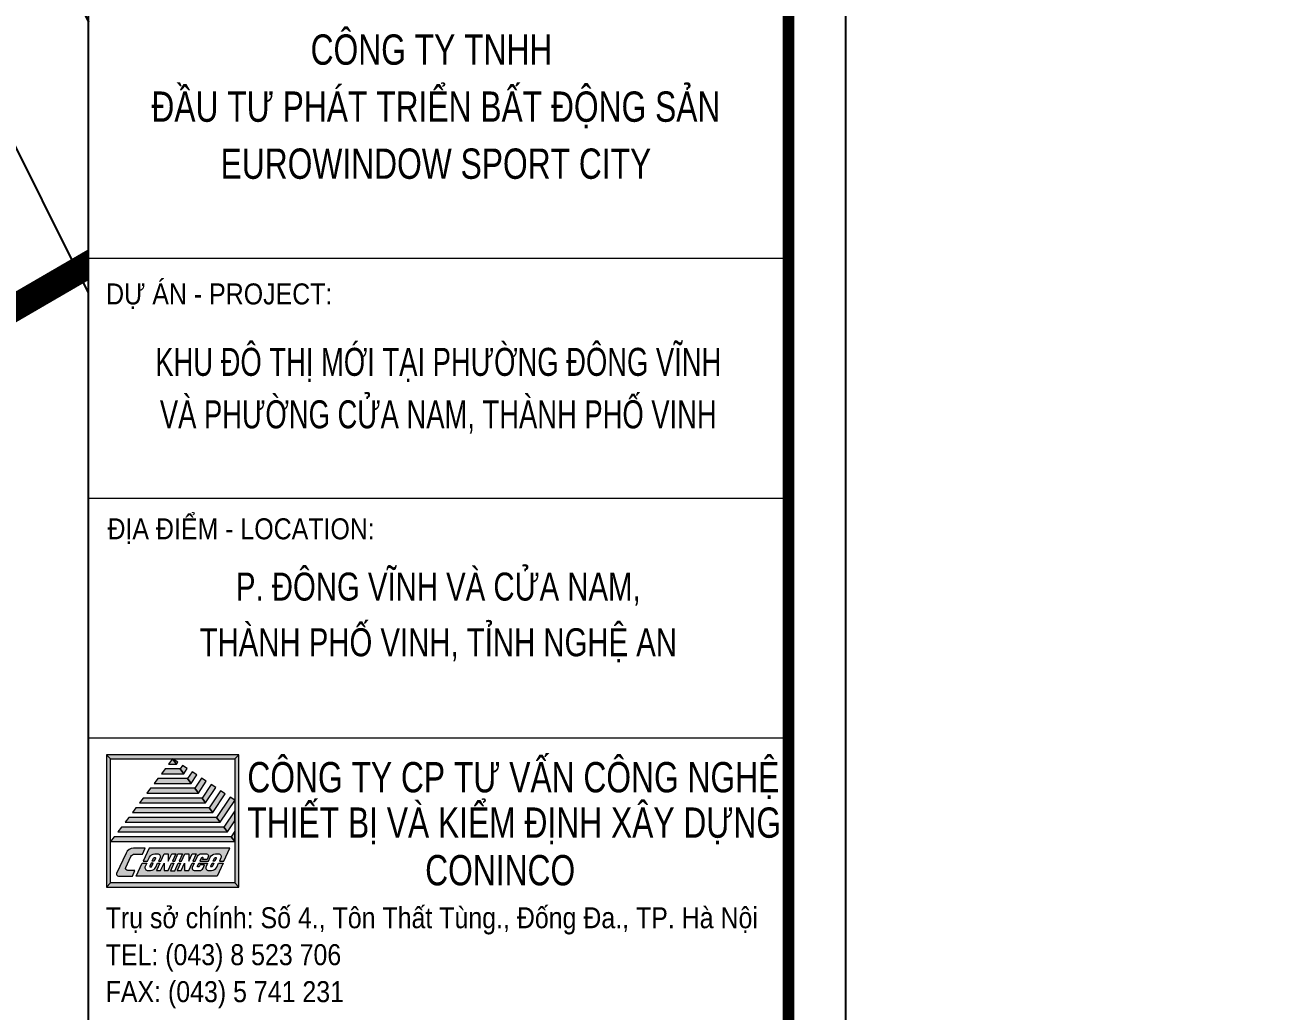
# Model space of a CAD drawing. Header units: millimetres. Extents: x 0 to 571985, y 0 to 2066666.
# Drawn here: x 568717.39 to 568763.61, y 2065728.28 to 2065764.96 of the extents above; entities that cross this region are included whole.
import ezdxf
from ezdxf.enums import TextEntityAlignment as Align
from ezdxf.xclip import XClip

# ---------------------------------------------------------------- set-up
doc = ezdxf.new("R2010")
doc.units = ezdxf.units.MM
for name, pattern in [('ACAD_ISO10W100', [18.5, 12, -3, 0.5, -3]), ('CENTER', [3, 1.5, -0.5, 0.5, -0.5]), ('CENTER2', [1.125, 0.75, -0.125, 0.125, -0.125]), ('HIDDEN', [0.75, 0.5, -0.25])]:
    doc.linetypes.add(name, pattern=pattern)
for name, color, linetype in [('01.AXIS', 160, 'CENTER2'), ('BoThamCo', 94, 'Continuous'), ('datOlienke', 42, 'Continuous'), ('hatchViaHe+LogDg', 129, 'Continuous'), ('LogDg', 7, 'Continuous'), ('LoLK', 6, 'Continuous'), ('QH', 7, 'Continuous'), ('RANHGIOI', 2, 'HIDDEN'), ('TimDg', 222, 'Continuous'), ('ViaHeS', 32, 'Continuous')]:
    doc.layers.add(name, color=color, linetype=linetype)
for name, color, linetype, lineweight in [('A-KY HIEU', 34, 'Continuous', 20), ('A-NET THAY', 125, 'Continuous', 18), ('A-TEXT', 7, 'Continuous', 18), ('boDnv', 54, 'Continuous', 25), ('E- RANH GIOI', 1, 'CENTER', 13)]:
    doc.layers.add(name, color=color, linetype=linetype, lineweight=lineweight)
doc.styles.add('Arial', font='arial.ttf')
doc.styles.add('ARIALB', font='', dxfattribs={"width": 0.75})
doc.styles.add('rms', font='romans.shx', dxfattribs={"width": 0.7, "bigfont": 'vns.shx'})
doc.styles.get('ARIALB').set_extended_font_data('.VnArialH', bold=True)
doc.linetypes.add('ADL', pattern='A,0.125,-0.15,["++",rms,S=0.5,R=0,X=0,Y=-0.2245],-1.35,1.125', length=2.75)

# ---------------------------------------------------------------- blocks, each defined once
blk = doc.blocks.new('moc')
at = {"layer": 'QH', "linetype": 'Continuous'}
h = blk.add_hatch(color=7, dxfattribs=at)
h.paths.add_polyline_path([(0, 0), (0.529, 0, 0.414214), (0, 0.529)])
h.paths.add_polyline_path([(-0.529, 0, 0.414214), (0, -0.529), (0, 0)])
for p, q in [((0, 0.706), (0, -0.706)), ((-0.706, 0), (0.706, 0))]:
    blk.add_line(p, q, dxfattribs=at)
blk.add_circle((0, 0), 0.529, dxfattribs=at)
blk = doc.blocks.new('NEN')
at = {"layer": 'hatchViaHe+LogDg'}
for points in [[(447.552, 125.512), (446.393, 127.321), (453.09, 123.693), (453.576, 116.11), (452.417, 117.919), (451.728, 117.477), (446.863, 125.071)], [(449.042, 115.768), (444.188, 123.346), (445.21, 124.023), (450.076, 116.43)]]:
    blk.add_hatch(color=158, dxfattribs=at).paths.add_polyline_path(points)
at = {"layer": 'boDnv', "color": 10, "linetype": 'ADL', "ltscale": 0.25}
blk.add_lwpolyline([(453.046, -54.034), (455.698, -45.19, 0.001456), (450.312, -34.947), (283.441, -128.06), (289.631, -140.435), (295.361, -142.147), (300.824, -138.974)], format="xyb", close=True, dxfattribs=at)
at = {"layer": 'BoThamCo'}
blk.add_lwpolyline([(460.283, -73.758, 1), (458.578, -70.701), (309.358, -153.965, 0.773158), (310.211, -157.243, 0.127931), (311.064, -157.021)], format="xyb", close=True, dxfattribs=at)
at = {"layer": 'datOlienke'}
blk.add_lwpolyline([(453.888, -54.71), (456.773, -45.088, 0.001636), (450.717, -33.576), (282.119, -127.653), (288.93, -141.269), (295.49, -143.229), (301.319, -139.843)], format="xyb", close=True, dxfattribs=at)
at = {"layer": 'LogDg'}
for points in [[(34.296, -348.766, -0.124666), (14.114, -339.771, 0.262937), (-5.331, -336.771, -0.009345), (-40.959, -349.473), (-145.868, -384.68, 0.405257), (-155.456, -403.235), (-146.557, -432.72), (-158.046, -436.187), (-166.572, -407.936, 0.423227), (-185.704, -398.049), (-272.077, -427.035, 0.40652), (-277.181, -436.964), (-262.947, -483.397), (-271.552, -486.035), (-285.593, -440.232, 0.421949), (-295.787, -434.992), (-422.26, -477.436, 0.346831), (-427.684, -485.726), (-426.662, -497.249, 0.109851), (-417.21, -527.045), (-422.398, -530.058, -0.109851), (-432.639, -497.779), (-433.194, -491.512, 0.484967), (-443.708, -484.634), (-484.199, -498.222, 0.36701), (-492.228, -511.51), (-484.402, -560.012), (-490.326, -560.967), (-497.433, -516.92, 0.457512), (-512.889, -507.388), (-525.337, -511.314, 0.375227), (-533.554, -524.795, 0.049445), (-523.248, -562.118), (-518.404, -576.577), (-525.515, -578.96), (-530.307, -564.659, -0.044276), (-540.221, -530.036, 0.448349), (-555.614, -520.863), (-568.853, -525.038), (-576.072, -502.149), (-552.391, -494.681, 0.333336), (-544.003, -482.976), (-545.865, -397.305, 0.120559), (-569.998, -307.198), (-621.979, -219.712, 0.334943), (-635.359, -214.239), (-686.931, -227.855), (-689.803, -216.977), (-647.957, -205.93, 0.498191), (-640.704, -188.198), (-654.378, -165.183, -0.144979), (-668.853, -108.061), (-659.845, 118.23, 0.428088), (-671.924, 130.707), (-689.222, 130.58), (-689.305, 141.83), (-670.344, 141.969, 0.400474), (-658.442, 153.492), (-657.828, 168.904), (-656.06, 189.374), (-648.588, 188.728), (-650.341, 168.432), (-650.889, 154.678, 0.425345), (-638.921, 142.201), (-621.613, 142.328, 0.402651), (-609.707, 153.94), (-609.387, 163.859, -0.019867), (-608.227, 179.942), (-606.8, 192.652), (-600.838, 191.983), (-602.264, 179.273, 0.019867), (-603.39, 163.665), (-603.676, 154.802, 0.425871), (-591.594, 142.415), (-548.362, 142.733), (-548.28, 131.483), (-592.887, 131.155, 0.401789), (-604.791, 119.578), (-607.754, 35.571, -0.005984), (-607.983, 30.718, 0.462462), (-599.177, 22.287), (-555.377, 26.801), (-554.762, 20.832), (-603.242, 15.836, 0.355613), (-610.381, 8.689), (-613.794, -24.838, 0.475348), (-605.015, -33.606), (-508.268, -23.636, 0.016072), (-476.806, -19.368, 0.37392), (-470.138, -11.259), (-470.705, 9.348), (-464.707, 9.513), (-464.235, -7.648, 0.461916), (-454.747, -15.288), (-421.581, -8.993, 0.020567), (-382.015, 0.216), (-299.764, 22.963, 0.415004), (-292.798, 35.293), (-296.969, 50.218), (-285.412, 53.448), (-281.218, 38.439, 0.413423), (-268.921, 31.492), (-169.968, 58.858, 0.427702), (-164.496, 69.052), (-169.623, 84.754), (-163.92, 86.616), (-158.479, 69.956, 0.400853), (-148.742, 64.729), (-123.897, 71.6, 0.437327), (-113.795, 91.173), (-114.462, 93.013), (-128.551, 136.154), (-105.736, 143.605), (-91.769, 100.833), (-90.91, 98.466, 0.429754), (-70.957, 89.772, 0.001079), (-63.934, 92.766, 0.001474), (-62.342, 93.454), (-47.534, 99.909, 0.386536), (-43.126, 109.726), (-48.301, 125.574), (-42.598, 127.436), (-38.076, 113.59, 0.442444), (-27.275, 108.739), (111.617, 169.28, 0.414214), (115.754, 179.811), (109.361, 194.478), (114.861, 196.875), (121.255, 182.208, 0.414214), (131.785, 178.071), (252.97, 230.894), (276.872, 241.312), (291.579, 249.057, 0.419837), (295.267, 261.365), (290.95, 269.196), (301.459, 274.99), (306.058, 266.648, 0.408717), (318.136, 263.031), (326.546, 267.464), (332.148, 256.836), (324.233, 252.656, 0.419466), (320.555, 240.352), (397.092, 101.523, 0.433643), (408.413, 98.649), (440.787, 119.386), (444.023, 114.334), (410.428, 92.813, 0.395048), (407.737, 82.215), (451.056, 3.639, -0.005576), (472.219, -35.781, 0.422017), (490.066, -41.118), (502.995, -33.918), (514.672, -54.886), (500.295, -62.892, 0.404193), (495.052, -80.181), (502.502, -94.711), (491.824, -100.186), (485.095, -87.061, 0.424556), (467.192, -81.64), (316.164, -165.913), (307.211, -171.115, 0.396001), (304.075, -181.611), (326.147, -225.742), (318.098, -229.768), (296.726, -187.038, 0.432664), (285.552, -183.699), (178.072, -246.148, 0.389772), (174.86, -256.488), (194.1, -297.126), (188.677, -299.693), (170.231, -260.733, 0.439085), (158.982, -257.239), (145.496, -265.075, -0.013452), (97.701, -291.151, 0.262926), (86.853, -307.563, -0.162068), (76.015, -333.842, 0.270323), (72.318, -353.653), (79.981, -375.074), (57.383, -383.157), (49.72, -361.737, 0.270325), (34.296, -348.766)], [(462.182, -42.484, 0.004173), (446.541, -13.107, 0.41755), (435.613, -9.94), (272.325, -101.054, 0.401037), (269.068, -111.618), (286.084, -145.639, 0.427514), (297.137, -149.047), (456.991, -59.849, 0.406017), (462.182, -42.484)]]:
    blk.add_lwpolyline(points, format="xyb", dxfattribs=at)
at = {"layer": 'LogDg', "ltscale": 0.75}
for points in [[(447.552, 125.512), (446.393, 127.321), (453.09, 123.693), (453.576, 116.11), (452.417, 117.919), (451.728, 117.477), (446.863, 125.071)], [(449.042, 115.768), (444.188, 123.346), (445.21, 124.023), (450.076, 116.43)]]:
    blk.add_lwpolyline(points, close=True, dxfattribs=at)
at = {"layer": 'LogDg'}
blk.add_lwpolyline([(460.405, -73.976, 1), (458.456, -70.483), (309.236, -153.747, 0.773158), (310.211, -157.493, 0.127931), (311.185, -157.24)], format="xyb", close=True, dxfattribs=at)
at = {"layer": 'LoLK'}
blk.add_lwpolyline([(291.319, -122.52), (282.119, -127.653), (288.93, -141.269), (295.49, -143.229), (301.066, -139.989)], close=True, dxfattribs=at)
at = {"layer": 'RANHGIOI', "color": 1, "ltscale": 9, "const_width": 1}
blk.add_lwpolyline([(460, -51.299, 0.006594), (435.293, -5.051), (303.078, 234.769), (284.672, 225.077), (-55.993, 76.586), (-56.839, 76.223, -0.005137), (-90.743, 62.093), (-377.217, -17.133, -0.020567), (-418.225, -26.678), (-463.443, -35.259, -0.021218), (-506.422, -41.541), (-623.638, -53.62), (-626.464, -70.884, 0.128574), (-620.42, -135.36), (-615.505, -148.86, 0.039408), (-607.143, -167.188), (-594.172, -190.555), (-547.57, -259.493, -0.11987), (-522.704, -326.397), (-507.917, -451.947), (-504.475, -473.277), (-499.271, -471.636), (-50.48, -321.024, 0.050684), (130.425, -239.135), (301.319, -139.843)], format="xyb", close=True, dxfattribs=at)
at = {"layer": 'TimDg', "linetype": 'ACAD_ISO10W100', "ltscale": 0.75}
blk.add_lwpolyline([(283.906, 294.402), (445.802, 0.743, -0.007517), (474.039, -52.348), (508.786, -120.117, 0.000278)], format="xyb", dxfattribs=at)
for points in [[(335.549, -254.599), (124.099, 168.176)], [(453.089, 123.704), (397.606, 88.163)]]:
    blk.add_lwpolyline(points, dxfattribs=at)
at = {"layer": 'ViaHeS', "elevation": 0}
blk.add_lwpolyline([(-483.362, -504.27), (-441.21, -490.124), (-436.029, -493.514), (-435.627, -498.044, 0.109851), (-424.993, -531.564), (-414.615, -525.539, -0.109851), (-423.674, -496.984), (-424.342, -489.445), (-420.001, -483.006), (-295.249, -441.14), (-289.043, -444.33), (-275.854, -487.354), (-258.645, -482.078), (-271.972, -438.601), (-268.698, -432.23), (-181.634, -403.012), (-172.975, -407.486), (-163.79, -437.92), (-140.813, -430.986), (-150.211, -399.847), (-145.597, -390.918), (-39.026, -355.153, 0.008545), (-6.235, -343.522, -0.249193), (12.375, -345.964, 0.09975), (30.772, -354.181, -0.256949), (45.215, -366.957), (51.733, -385.178), (85.63, -373.053), (79.112, -354.831, -0.256949), (82.174, -335.793, 0.136918), (92.607, -310.438, -0.249193), (103.308, -295.017, 0.012659), (148.511, -270.262), (162.157, -262.333), (168.62, -264.341), (185.966, -300.977), (196.811, -295.842), (179.033, -258.291), (181.216, -251.26), (287.384, -189.574), (293.944, -191.534), (314.073, -231.781), (330.172, -223.729), (309.538, -182.474), (311.625, -175.49), (319.134, -171.127), (408.277, -121.386), (412.274, -122.589), (434.351, -165.321), (442.347, -161.19), (420.137, -118.201), (421.38, -114.074), (470.335, -86.758), (479.641, -89.576), (486.485, -102.924), (507.841, -91.973), (500.499, -77.654), (503.421, -68.019), (517.591, -60.128), (500.076, -28.676), (486.971, -35.974), (477.625, -33.17, 0.0056), (456.311, 6.536), (412.324, 86.322), (414.12, 93.398), (444.832, 113.071), (439.977, 120.649), (409.766, 101.296), (403.142, 102.978), (327.714, 239.794), (330.524, 249.193), (334.945, 251.528), (323.749, 272.772), (318.926, 270.23), (309.354, 273.096), (306.713, 277.887), (285.696, 266.299), (288.11, 261.921), (285.295, 252.529), (274.271, 246.724), (129.387, 183.571), (122.806, 186.157), (117.612, 198.074), (106.611, 193.279), (111.806, 181.362), (109.22, 174.781), (26.33, 138.65), (-29.869, 114.154), (-36.004, 116.909), (-39.746, 128.368), (-51.153, 124.642), (-47.055, 112.092), (-50.086, 105.341), (-75.921, 94.08), (-84.511, 97.937), (-100.033, 145.467), (-134.254, 134.292), (-118.657, 86.529), (-123.231, 78.009), (-150.258, 70.535), (-156.629, 73.955), (-161.068, 87.547), (-172.475, 83.822), (-168.207, 70.753), (-171.474, 64.667), (-269.546, 37.545), (-275.711, 41.028), (-279.634, 55.063), (-302.748, 48.603), (-298.843, 34.63), (-302.316, 28.482), (-383.614, 5.999, -0.020567), (-422.7, -3.099), (-456.246, -9.465), (-461.296, -5.399), (-461.708, 9.595), (-473.703, 9.265), (-473.239, -7.637), (-478.028, -13.489, -0.015955), (-508.883, -17.667), (-606.147, -27.691), (-610.614, -23.229), (-607.49, 7.461), (-602.01, 12.947), (-554.455, 17.848), (-555.685, 29.785), (-600.448, 25.172), (-605.043, 29.645, 0.007073), (-604.756, 35.466), (-601.912, 116.095), (-594.665, 123.142), (-548.221, 123.483), (-548.421, 150.733), (-593.42, 150.402), (-600.493, 157.35, -0.027886), (-599.283, 178.939), (-597.857, 191.648), (-609.782, 192.987), (-611.208, 180.277, 0.019867), (-612.385, 163.955), (-612.597, 157.389), (-619.823, 150.342), (-639.316, 150.198), (-646.998, 158.133), (-646.598, 168.196), (-644.852, 188.405), (-659.796, 189.697), (-661.572, 169.14), (-662.014, 158.023), (-670.332, 149.97), (-689.364, 149.83), (-689.163, 122.58), (-671.417, 122.71), (-663.736, 114.776), (-672.6, -107.912, 0.144979), (-657.602, -167.099), (-644.687, -188.836), (-648.335, -197.756), (-691.845, -209.242), (-684.889, -235.59), (-633.86, -222.118), (-622.039, -226.953), (-573.255, -309.058, -0.120474), (-549.614, -397.387), (-547.842, -478.902), (-555.298, -489.306), (-577.876, -496.427), (-567.048, -530.76), (-552.743, -526.248), (-543.713, -531.719, 0.042979), (-533.836, -565.928), (-529.071, -580.151), (-514.848, -575.386), (-519.719, -560.846, -0.045576), (-529.315, -527.166), (-523.005, -516.87), (-508.247, -512.215), (-500.456, -517.02), (-493.287, -561.445), (-481.44, -559.534), (-488.883, -513.408), (-483.362, -504.27)], format="xyb", dxfattribs=at)
at = {"layer": 'ViaHeS'}
blk.add_lwpolyline([(441.258, -15.951), (434.5, -13.997), (275.291, -102.834), (273.162, -109.742), (288.93, -141.269), (295.49, -143.229), (301.319, -139.843), (453.888, -54.71), (456.773, -45.088, 0.004151)], format="xyb", close=True, dxfattribs=at)
at = {"layer": 'QH', "xscale": 3, "yscale": 3, "zscale": 3}
blk.add_blockref('moc', (301.319, -139.843), dxfattribs=at)
at = {"layer": 'QH', "style": 'ARIALB', "width": 0.75}
blk.add_text('4', height=3.5, dxfattribs=at).set_placement((302.974, -145.366, -2.251))
blk = doc.blocks.new('NEN A')
at = {"layer": 'datOlienke'}
blk.add_lwpolyline([(0, 0), (7.208, 6.997, 0.001636), (7.529, 20), (-185.54, 20), (-186.227, 4.791), (-181.454, -0.117), (-174.714, 0)], format="xyb", close=True, dxfattribs=at)
at = {"layer": 'LoLK'}
blk.add_lwpolyline([(-175.005, 20), (-185.54, 20), (-186.227, 4.791), (-181.454, -0.117), (-175.005, -0.005)], close=True, dxfattribs=at)
blk = doc.blocks.new('AT5 - 2')
at = {"layer": '01.AXIS', "ltscale": 500}
blk.add_line((7.574, -9.839), (7.574, -18.127), dxfattribs=at)
blk = doc.blocks.new('A$C4EFA0292')
h = blk.add_hatch(color=0)
h.paths.add_polyline_path([(-0.3, 4.288), (0.3, 4.288), (0, 4.687)])
h.paths.add_polyline_path([(0.392, 4.426), (0, 4.687), (0.3, 4.288)])
h.paths.add_polyline_path([(4.687, 4.687), (5, 5), (-5, 5), (-4.688, 4.687)])
h.paths.add_polyline_path([(4.687, -4.688), (5, -5), (5, 5), (4.687, 4.687)])
h.paths.add_polyline_path([(-4.688, 4.687), (-5, 5), (-5, -5), (-4.688, -4.688)])
h.paths.add_polyline_path([(5, -5), (4.687, -4.688), (-4.688, -4.688), (-5, -5)])
h.paths.add_polyline_path([(0.34, -3.755), (0.593, -3.2), (0.427, -3.2), (0.17, -3.763), (-0.173, -3.763), (0.084, -3.2), (-0.088, -3.2), (-0.341, -3.755), (-0.651, -3.755), (-0.651, -3.201), (-0.904, -3.755), (-1.213, -3.755), (-0.96, -3.2), (-1.132, -3.2), (-1.268, -3.499, -0.293611), (-1.666, -3.755), (-1.872, -3.755, -0.546059), (-2.071, -3.445), (-1.959, -3.2), (-2.303, -3.2), (-2.749, -4.177), (3.361, -4.177), (3.807, -3.2), (3.464, -3.2), (3.327, -3.499, -0.293611), (2.929, -3.755), (2.723, -3.755, -0.546059), (2.524, -3.445), (2.636, -3.2), (1.98, -3.2), (1.873, -3.434, 0.750604), (1.914, -3.469, 0.385557), (2.018, -3.425), (2.06, -3.333), (2.404, -3.333), (2.294, -3.572, -0.293611), (2.01, -3.755), (1.626, -3.755, -0.546059), (1.484, -3.534), (1.637, -3.2), (1.465, -3.2), (1.212, -3.755), (0.902, -3.755), (0.902, -3.201), (0.649, -3.755)])
h.paths.add_polyline_path([(-1.785, -2.068), (-2.231, -3.044), (-1.888, -3.044), (-1.751, -2.745, -0.293611), (-1.353, -2.489), (-1.147, -2.489, -0.546059), (-0.948, -2.799), (-1.06, -3.044), (-0.888, -3.044), (-0.635, -2.489), (-0.326, -2.489), (-0.326, -3.044), (-0.073, -2.489), (0.237, -2.489), (-0.017, -3.044), (0.155, -3.044), (0.405, -2.497), (0.748, -2.497), (0.499, -3.044), (0.665, -3.044), (0.918, -2.489), (1.227, -2.489), (1.227, -3.044), (1.48, -2.489), (1.79, -2.489), (1.536, -3.044), (1.708, -3.044), (1.878, -2.672, -0.293611), (2.162, -2.489), (2.546, -2.489, -0.546059), (2.688, -2.711), (2.596, -2.911), (2.253, -2.911), (2.299, -2.811, 0.750604), (2.258, -2.775, 0.385557), (2.154, -2.82), (2.052, -3.044), (2.708, -3.044), (2.844, -2.745, -0.293611), (3.242, -2.489), (3.448, -2.489, -0.546059), (3.647, -2.799), (3.535, -3.044), (3.879, -3.044), (4.325, -2.068)])
h.paths.add_polyline_path([(-2.279, -2.505), (-2.079, -2.068), (-2.959, -2.068, 0.293611), (-3.521, -2.429), (-4.229, -3.978, 0.546059), (-4.101, -4.177), (-3.043, -4.177), (-2.843, -3.739), (-3.396, -3.739, -0.546059), (-3.538, -3.518), (-3.159, -2.688, -0.293611), (-2.874, -2.505)])
h.paths.add_polyline_path([(-1.442, -2.82), (-1.544, -3.044), (-1.404, -3.044), (-1.297, -2.811, 0.750604), (-1.338, -2.775, 0.385557)])
h.paths.add_polyline_path([(-1.475, -3.2), (-1.616, -3.2), (-1.722, -3.434, 0.750604), (-1.681, -3.469, 0.385557), (-1.577, -3.425)], flags=17)
h.paths.add_polyline_path([(3.298, -2.811, 0.750604), (3.257, -2.775, 0.385557), (3.153, -2.82), (3.051, -3.044), (3.192, -3.044)], flags=17)
h.paths.add_polyline_path([(3.12, -3.2), (2.98, -3.2), (2.873, -3.434, 0.750604), (2.914, -3.469, 0.385557), (3.018, -3.425)], flags=17)
h.paths.add_polyline_path([(4.687, -1.563), (4.413, -1.197), (-4.413, -1.197), (-4.688, -1.563)])
h.paths.add_polyline_path([(4.687, -0.786), (4.413, -1.197), (4.687, -1.563)])
h.paths.add_polyline_path([(4.687, -0.009), (4.687, 0.768), (3.865, -0.466), (4.139, -0.831)])
h.paths.add_polyline_path([(-3.865, -0.466), (-4.139, -0.831), (4.139, -0.831), (3.865, -0.466)])
h.paths.add_polyline_path([(3.591, -0.1), (3.316, 0.266), (-3.316, 0.266), (-3.591, -0.1)])
h.paths.add_polyline_path([(3.591, -0.1), (4.687, 1.545), (4.687, 1.562), (4.337, 1.796), (3.316, 0.266)])
h.paths.add_polyline_path([(3.978, 2.035), (3.62, 2.274), (2.768, 0.997), (3.042, 0.631)])
h.paths.add_polyline_path([(3.042, 0.631), (2.768, 0.997), (-2.768, 0.997), (-3.042, 0.631)])
h.paths.add_polyline_path([(2.494, 1.362), (2.22, 1.728), (-2.22, 1.728), (-2.494, 1.362)])
h.paths.add_polyline_path([(2.494, 1.362), (3.261, 2.513), (2.902, 2.753), (2.22, 1.728)])
h.paths.add_polyline_path([(1.945, 2.094), (2.544, 2.992), (2.185, 3.231), (1.671, 2.459)])
h.paths.add_polyline_path([(-1.671, 2.459), (-1.945, 2.094), (1.945, 2.094), (1.671, 2.459)])
h.paths.add_polyline_path([(1.827, 3.47), (1.468, 3.709), (1.123, 3.191), (1.397, 2.825)])
h.paths.add_polyline_path([(1.397, 2.825), (1.123, 3.191), (-1.123, 3.191), (-1.397, 2.825)])
h.paths.add_polyline_path([(0.848, 3.556), (1.109, 3.948), (0.751, 4.187), (0.574, 3.922)])
h.paths.add_polyline_path([(0.848, 3.556), (0.574, 3.922), (-0.574, 3.922), (-0.848, 3.556)])
at = {"color": 0}
for points in [[(5, 5), (-5, 5), (-4.688, 4.687), (4.687, 4.687), (5, 5)], [(-4.688, 4.687), (-5, 5), (-5, -5), (-4.688, -4.688), (-4.688, 4.687)], [(5, 5), (4.687, 4.687), (4.687, -4.688), (5, -5), (5, 5)], [(0.574, 3.922), (-0.574, 3.922), (-0.848, 3.556), (0.848, 3.556), (0.574, 3.922)], [(0, 4.687), (-0.3, 4.288), (0.3, 4.288), (0, 4.687)], [(0.392, 4.426), (0, 4.687), (0.3, 4.288), (0.392, 4.426)], [(1.109, 3.948), (0.751, 4.187), (0.574, 3.922), (0.848, 3.556), (1.109, 3.948)], [(1.123, 3.191), (-1.123, 3.191), (-1.397, 2.825), (1.397, 2.825), (1.123, 3.191)], [(1.827, 3.47), (1.468, 3.709), (1.123, 3.191), (1.397, 2.825), (1.827, 3.47)], [(2.544, 2.992), (2.185, 3.231), (1.671, 2.459), (1.945, 2.094), (2.544, 2.992)], [(1.671, 2.459), (-1.671, 2.459), (-1.945, 2.094), (1.945, 2.094), (1.671, 2.459)], [(3.261, 2.513), (2.902, 2.753), (2.22, 1.728), (2.494, 1.362), (3.261, 2.513)], [(3.978, 2.035), (3.62, 2.274), (2.768, 0.997), (3.042, 0.631), (3.978, 2.035)], [(2.768, 0.997), (-2.768, 0.997), (-3.042, 0.631), (3.042, 0.631), (2.768, 0.997)], [(2.22, 1.728), (-2.22, 1.728), (-2.494, 1.362), (2.494, 1.362), (2.22, 1.728)], [(4.687, 1.545), (4.687, 1.562), (4.337, 1.796), (3.316, 0.266), (3.591, -0.1), (4.687, 1.545)], [(3.316, 0.266), (-3.316, 0.266), (-3.591, -0.1), (3.591, -0.1), (3.316, 0.266)], [(4.687, -0.009), (4.687, 0.768), (3.865, -0.466), (4.139, -0.831), (4.687, -0.009)], [(3.865, -0.466), (-3.865, -0.466), (-4.139, -0.831), (4.139, -0.831), (3.865, -0.466)], [(4.687, -0.786), (4.413, -1.197), (4.687, -1.563), (4.687, -0.786)], [(4.413, -1.197), (-4.413, -1.197), (-4.688, -1.563), (4.687, -1.563), (4.413, -1.197)], [(4.687, -4.688), (-4.688, -4.688), (-5, -5), (5, -5), (4.687, -4.688)]]:
    blk.add_lwpolyline(points, close=True, dxfattribs=at)
for points in [[(-2.079, -2.068), (-2.959, -2.068, 0.293611), (-3.521, -2.429), (-4.229, -3.978, 0.546059), (-4.101, -4.177), (-3.043, -4.177), (-2.843, -3.739), (-3.396, -3.739, -0.546059), (-3.538, -3.518), (-3.159, -2.688, -0.293611), (-2.874, -2.505), (-2.279, -2.505), (-2.079, -2.068)], [(4.325, -2.068), (-1.785, -2.068), (-2.231, -3.044), (-1.888, -3.044), (-1.751, -2.745, -0.293611), (-1.353, -2.489), (-1.147, -2.489, -0.546059), (-0.948, -2.799), (-1.06, -3.044), (-0.888, -3.044), (-0.635, -2.489), (-0.326, -2.489), (-0.326, -3.044), (-0.073, -2.489), (0.237, -2.489), (-0.017, -3.044), (0.155, -3.044), (0.405, -2.497), (0.748, -2.497), (0.499, -3.044), (0.665, -3.044), (0.918, -2.489), (1.227, -2.489), (1.227, -3.044), (1.48, -2.489), (1.79, -2.489), (1.536, -3.044), (1.708, -3.044), (1.878, -2.672, -0.293611), (2.162, -2.489), (2.546, -2.489, -0.546059), (2.688, -2.711), (2.596, -2.911), (2.253, -2.911), (2.299, -2.811, 0.546059), (2.273, -2.771), (2.231, -2.771, 0.293611), (2.154, -2.82), (2.052, -3.044), (2.708, -3.044), (2.844, -2.745, -0.293611), (3.242, -2.489), (3.448, -2.489, -0.546059), (3.647, -2.799), (3.535, -3.044), (3.879, -3.044), (4.325, -2.068)], [(-1.323, -2.771, -0.546059), (-1.297, -2.811), (-1.404, -3.044), (-1.544, -3.044), (-1.442, -2.82, -0.293611), (-1.365, -2.771), (-1.323, -2.771, -0.546059)], [(3.273, -2.771, -0.546059), (3.298, -2.811), (3.192, -3.044), (3.051, -3.044), (3.153, -2.82, -0.293611), (3.23, -2.771), (3.273, -2.771, -0.546059)], [(1.899, -3.474, -0.546059), (1.873, -3.434), (1.98, -3.2), (2.636, -3.2), (2.524, -3.445, 0.546059), (2.723, -3.755), (2.929, -3.755, 0.293611), (3.327, -3.499), (3.464, -3.2), (3.807, -3.2), (3.361, -4.177), (-2.749, -4.177), (-2.303, -3.2), (-1.959, -3.2), (-2.071, -3.445, 0.546059), (-1.872, -3.755), (-1.666, -3.755, 0.293611), (-1.268, -3.499), (-1.132, -3.2), (-0.96, -3.2), (-1.213, -3.755), (-0.904, -3.755), (-0.651, -3.201), (-0.651, -3.755), (-0.341, -3.755), (-0.088, -3.2), (0.084, -3.2), (-0.173, -3.763), (0.17, -3.763), (0.427, -3.2), (0.593, -3.2), (0.34, -3.755), (0.649, -3.755), (0.902, -3.201), (0.902, -3.755), (1.212, -3.755), (1.465, -3.2), (1.637, -3.2), (1.484, -3.534, 0.546059), (1.626, -3.755), (2.01, -3.755, 0.293611), (2.294, -3.572), (2.404, -3.333), (2.06, -3.333), (2.018, -3.425, -0.293611), (1.942, -3.474), (1.899, -3.474, -0.546059)], [(-1.475, -3.2), (-1.616, -3.2), (-1.722, -3.434, 0.546055), (-1.697, -3.474, 0.000001), (-1.697, -3.474, 0.000002), (-1.697, -3.474), (-1.697, -3.474), (-1.654, -3.474, 0.293611), (-1.577, -3.425), (-1.475, -3.2)], [(2.899, -3.474, -0.546059), (2.873, -3.434), (2.98, -3.2), (3.12, -3.2), (3.018, -3.425, -0.293611), (2.941, -3.474), (2.899, -3.474, -0.546059)]]:
    blk.add_lwpolyline(points, format="xyb", close=True, dxfattribs=at)
blk = doc.blocks.new('A$C33BC4D2A')
at = {"layer": 'A-KY HIEU', "color": 0}
for p, q in [((353.66, -4.9), (353.66, -292.1)), ((353.66, -104.04), (414.98, -104.04)), ((353.66, -125.07), (414.98, -125.07)), ((353.66, -125.07), (414.98, -125.07)), ((353.66, -146.09), (414.98, -146.09))]:
    blk.add_line(p, q, dxfattribs=at)
at = {"layer": 'A-KY HIEU', "color": 0, "const_width": 1.02}
blk.add_lwpolyline([(14.35, -292.1), (14.35, -4.9), (414.98, -4.9), (414.98, -292.1)], close=True, dxfattribs=at)
at = {"layer": 'Defpoints', "color": 125}
blk.add_lwpolyline([(0, -297), (420, -297), (420, 0), (0, 0)], close=True, dxfattribs=at)
at = {"layer": 'A-KY HIEU', "lineweight": -3, "xscale": 1.160142688442082, "yscale": 1.160142688442082, "zscale": 1.160142688442082}
blk.add_blockref('A$C4EFA0292', (361.02, -153.36), dxfattribs=at)
at = {"layer": 'A-TEXT', "style": 'Arial'}
for s, height, width, p in [('CÔNG TY TNHH ', 2.6573, 0.75, (384.09, -87.08)), ('ĐẦU TƯ PHÁT TRIỂN BẤT ĐỘNG SẢN', 2.6573, 0.75, (384.09, -92.08)), ('EUROWINDOW SPORT CITY', 2.6573, 0.75, (384.09, -97.08)), ('KHU ĐÔ THỊ MỚI TẠI PHƯỜNG ĐÔNG VĨNH', 2.4529, 0.7, (384.3, -114.35)), ('VÀ PHƯỜNG CỬA NAM, THÀNH PHỐ VINH', 2.4529, 0.7, (384.3, -118.95)), ('P. ĐÔNG VĨNH VÀ CỬA NAM,', 2.4529, 0.75, (384.3, -134.05)), ('THÀNH PHỐ VINH, TỈNH NGHỆ AN', 2.4529, 0.75, (384.3, -138.93))]:
    blk.add_text(s, height=height, dxfattribs=dict(at, width=width)).set_placement(p, align=Align.CENTER)
at = {"layer": 'A-TEXT', "style": 'Arial', "width": 0.85}
for s, p in [('DỰ ÁN - PROJECT:', (355.19, -107.17)), ('ĐỊA ĐIỂM - LOCATION:', (355.31, -127.76))]:
    blk.add_text(s, height=1.8397, dxfattribs=at).set_placement(p, align=Align.MIDDLE_LEFT)
at = {"layer": 'A-TEXT', "style": 'Arial'}
for s, height, width, p in [('CÔNG TY CP TƯ VẤN CÔNG NGHỆ', 2.6573, 0.75, (367.57, -150.86)), ('THIẾT BỊ VÀ KIỂM ĐỊNH XÂY DỰNG', 2.6573, 0.75, (367.57, -154.84)), ('CONINCO', 2.657, 0.75, (383.15, -159.01)), ('Trụ sở chính: Số 4., Tôn Thất Tùng., Đống Đa., TP. Hà Nội', 1.8397, 0.85, (355.15, -162.77)), ('TEL: (043) 8 523 706', 1.8397, 0.85, (355.15, -166.01)), ('FAX: (043) 5 741 231', 1.8397, 0.85, (355.15, -169.25))]:
    blk.add_text(s, height=height, dxfattribs=dict(at, width=width)).set_placement(p)

msp = doc.modelspace()

# ---------------------------------------------------------------- block references
at = {"layer": 'boDnv', "extrusion": (-2.4685e-06, 4.62064e-06, 1)}
ref = msp.add_blockref('NEN', (568435.985, 2065906.076, 8.141), dxfattribs=at)
XClip(ref).set_block_clipping_path([(139.8082110254, -229.5883792969), (283.7756855394, -107.7363903257)])

# ---------------------------------------------------------------- next in the draw order: linework, layer by layer
at = {"layer": 'E- RANH GIOI'}
msp.add_lwpolyline([(568575.793, 2065676.487), (568719.761, 2065676.487), (568719.761, 2065798.339), (568575.793, 2065798.339)], close=True, dxfattribs=at)

# ---------------------------------------------------------------- next in the draw order: block references
at = {"layer": 'A-NET THAY', "extrusion": (-2.4685e-06, 4.62064e-06, 1)}
ref = msp.add_blockref('AT5 - 2', (568727.304, 2065783.556, 8.141), dxfattribs=dict(at, xscale=-1, rotation=29.16129448429455))
XClip(ref).set_block_clipping_path([(184.4780704295, -19.6715562383), (58.7582651125, -89.8225667011), (-0.6165359125, 16.5848588813), (125.1032694045, 86.7358693443)])
at = {"layer": 'E- RANH GIOI', "xscale": 0.4242857142857144, "yscale": 0.4242857142857144, "zscale": 0.4242857142857144}
msp.add_blockref('A$C33BC4D2A', (568569.707, 2065800.42), dxfattribs=at)
at = {"layer": 'LoLK', "extrusion": (-2.4685e-06, 4.62064e-06, 1)}
ref = msp.add_blockref('NEN A', (568889.872, 2065851.366, 8.141), dxfattribs=dict(at, rotation=29.16129448429454))
XClip(ref).set_block_clipping_path([(-359.483228256, 0.328443761), (-233.763422939, -69.8225667018), (-174.388621914, 36.5848588808), (-300.108427231, 106.7358693439)])

# ---------------------------------------------------------------- next in the draw order: block references
at = {"layer": 'boDnv', "extrusion": (-2.4685e-06, 4.62064e-06, 1)}
ref = msp.add_blockref('NEN', (568306.127, 2065625.301, 8.141), dxfattribs=at)
XClip(ref).set_block_clipping_path([(271.6948113668, -154.4057308182), (463.651444052, 8.0635878104)])

doc.saveas('drawing.dxf')
